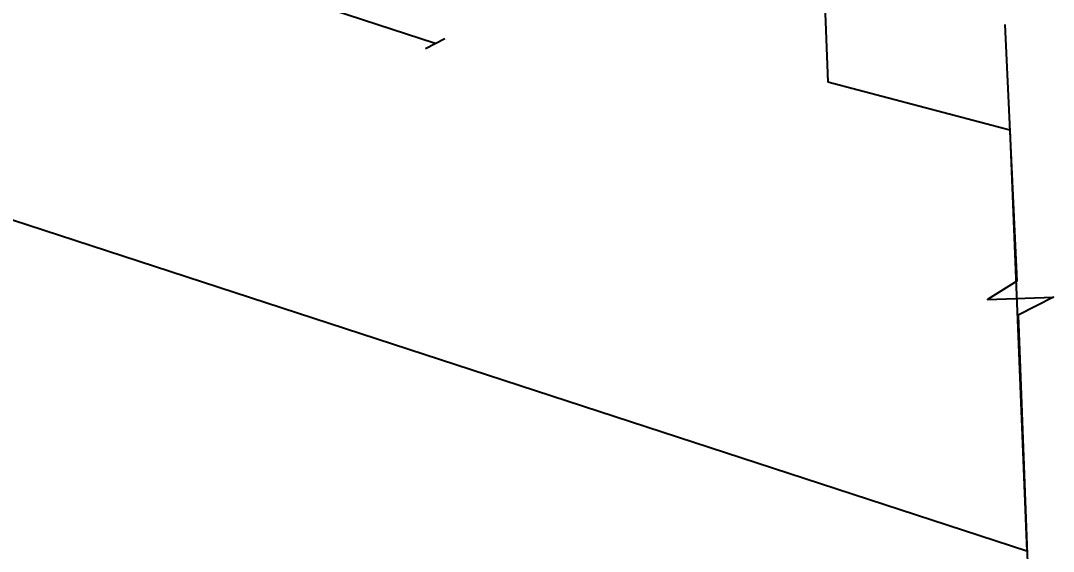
# Model space of a CAD drawing. Header units: metres. Extents: x 0 to 230, y 0 to 91.
# Drawn here: x 79.92 to 89.98, y 36.66 to 41.84 of the extents above; entities that cross this region are included whole.
import ezdxf

# ---------------------------------------------------------------- set-up
doc = ezdxf.new("R2010")
doc.units = ezdxf.units.M
doc.header["$MEASUREMENT"] = 0
doc.header["$PDMODE"] = 33
doc.header["$PDSIZE"] = -3
doc.styles.get("Standard").update_dxf_attribs({"font": 'times.ttf', "height": 0.25})
doc.dimstyles.new('ISO-25', dxfattribs={"dimscale": 0, "dimtxt": 0.25, "dimasz": 0.15, "dimexe": 1.25, "dimexo": 0.625, "dimgap": 0, "dimtad": 0, "dimtih": 1, "dimtoh": 1, "dimzin": 1, "dimdsep": 46, "dimtxsty": 'Standard', "dimblk": 'OBLIQUE', "dimcen": 0, "dimse1": 1, "dimse2": 1, "dimclrd": 1, "dimclrt": 3, "dimadec": 0, "dimazin": 2, "dimtfac": 1, "dimtix": 1, "dimtofl": 0, "dimtmove": 0, "dimatfit": 3, "dimfxl": 0, "dimtolj": 1, "dimarcsym": 0})

# ---------------------------------------------------------------- blocks, each defined once
blk = doc.blocks.new('_Oblique')
at = {"color": 0, "linetype": 'ByBlock', "lineweight": -2}
blk.add_line((-0.5, -0.5), (0.5, 0.5), dxfattribs=at)
blk = doc.blocks.new('*D55')
at = {"color": 1, "lineweight": -2}
for p, q in [((60.954, 49.132), (72.065, 45.501)), ((83.957, 41.615), (72.845, 45.246))]:
    blk.add_line(p, q, dxfattribs=at)
at = {"layer": 'Defpoints', "color": 0}
for p in [(61.242, 50.015), (84.245, 42.498), (83.957, 41.615)]:
    blk.add_point(p, dxfattribs=at)
at = {"color": 1, "lineweight": -2, "xscale": 0.15, "yscale": 0.15, "zscale": 0.15}
for p, rotation in [((60.954, 49.132), 161.9034284119357), ((83.957, 41.615), 341.9034284119358)]:
    blk.add_blockref('_Oblique', p, dxfattribs=dict(at, rotation=rotation))
at = {"color": 3, "insert": (72.455, 45.373), "char_height": 0.25, "attachment_point": 5}
blk.add_mtext('\\A1;24.20', dxfattribs=at)

msp = doc.modelspace()

# ---------------------------------------------------------------- linework, layer by layer
at = {"color": 7}
for p, q in [((86.778, 66.331), (87.784, 41.242)), ((89.724, 36.663), (55.292, 47.903))]:
    msp.add_line(p, q, dxfattribs=at)
at = {"color": 1}
for p, q in [((87.784, 41.242), (89.559, 40.774)), ((89.559, 40.774), (89.724, 36.663)), ((89.724, 36.663), (89.724, 36.663))]:
    msp.add_line(p, q, dxfattribs=at)
at = {"color": 7}
msp.add_lwpolyline([(89.51, 41.801), (89.626, 39.296), (89.34, 39.117), (89.983, 39.142), (89.639, 38.966), (89.755, 35.944)], dxfattribs=at)

# ---------------------------------------------------------------- dimensions: what is measured, and where the dimension line sits
dim = msp.add_aligned_dim(p1=(61.242, 50.015), p2=(84.245, 42.498), distance=-0.93, dimstyle='ISO-25', override={"dimscale": 1}, dxfattribs=at)
dim.commit()
dim.dimension.update_dxf_attribs({"geometry": '*D55', "text_midpoint": (72.455, 45.373)})

doc.saveas('drawing.dxf')
